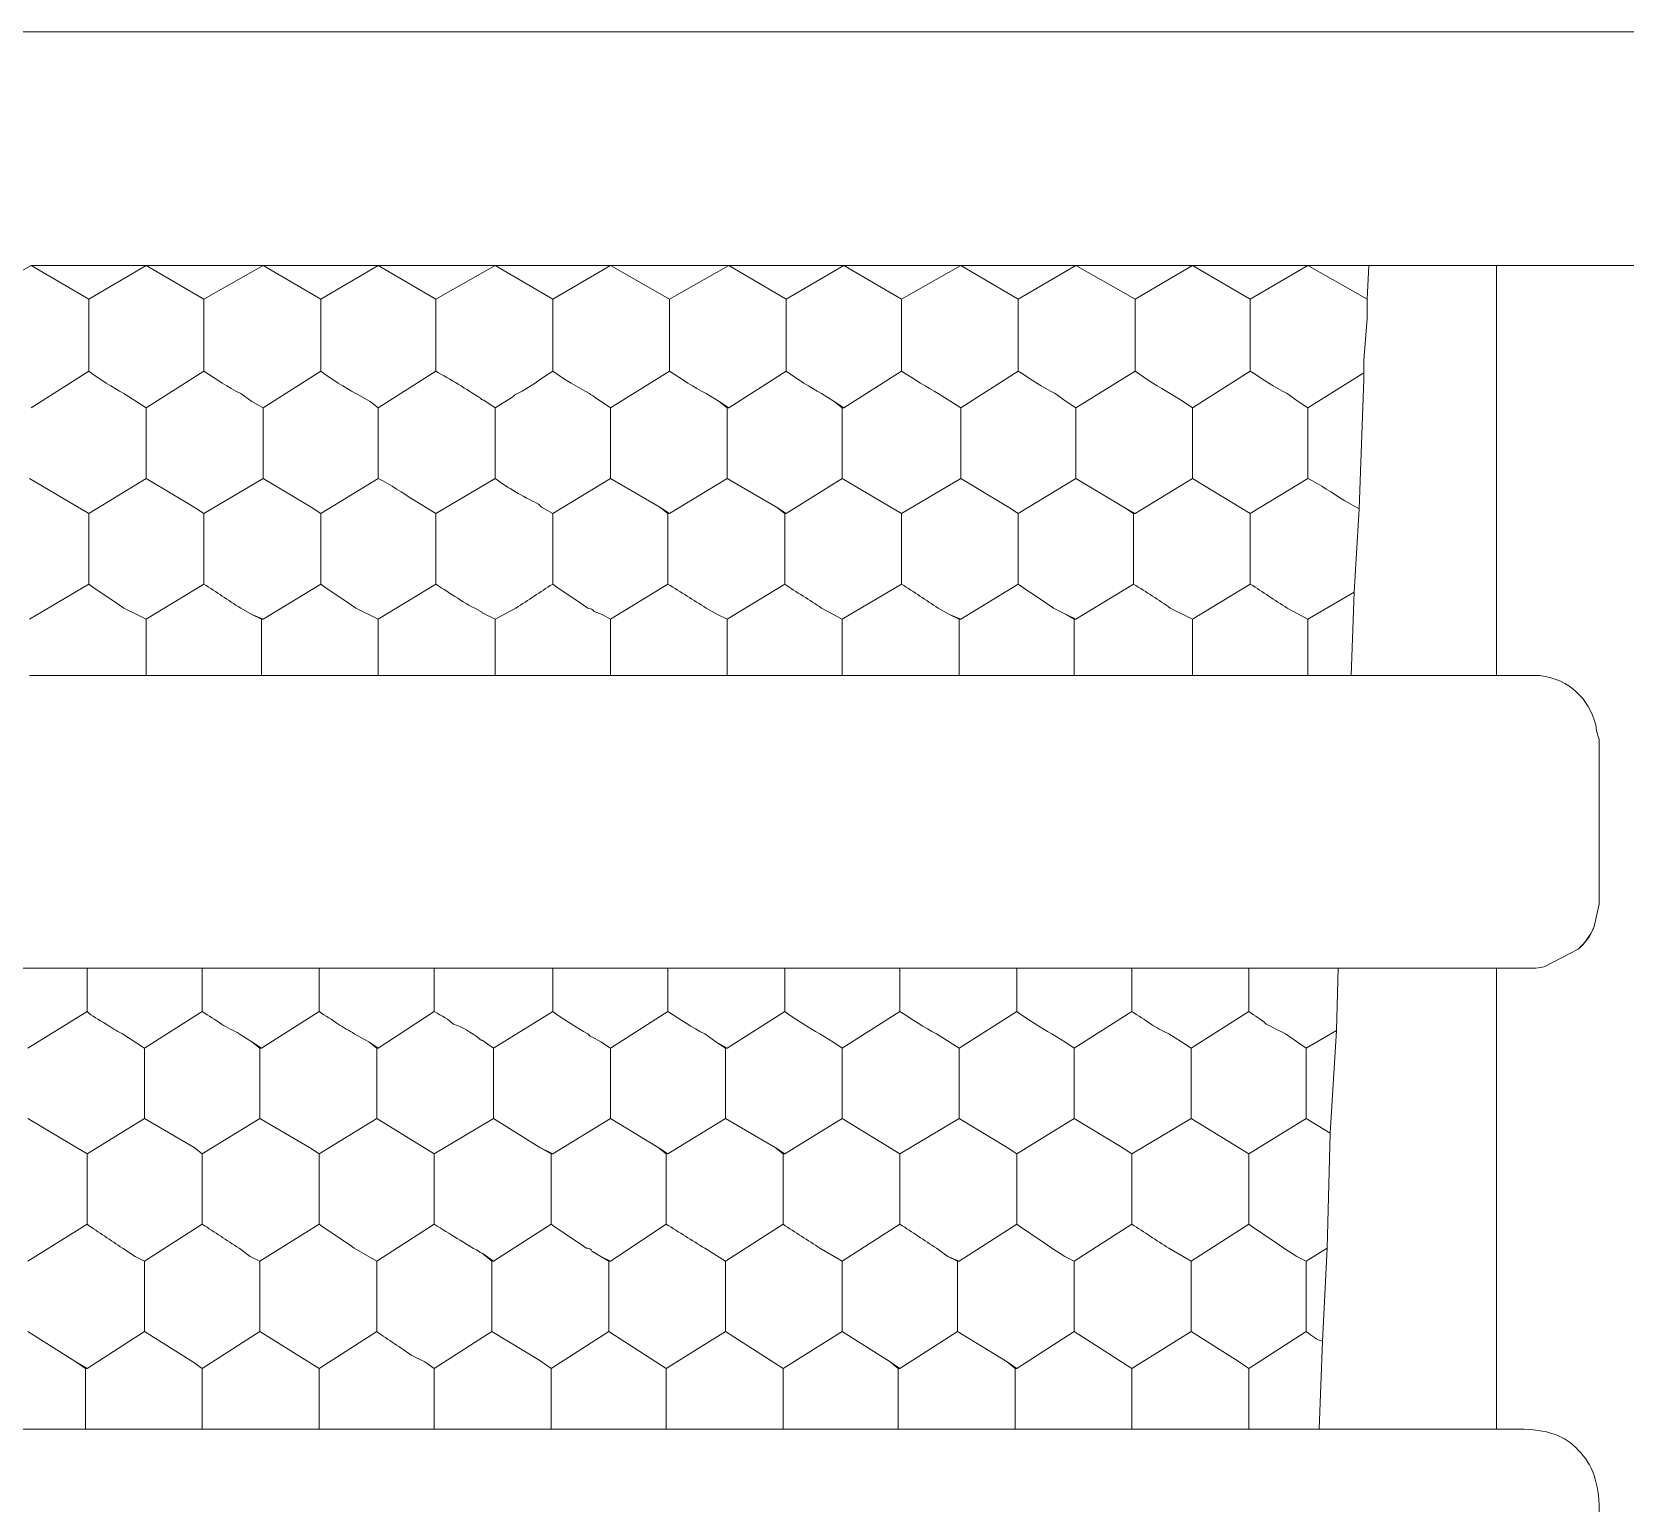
# Model space of a CAD drawing. Header units: metres. Extents: x -47.8 to 47.8, y 0 to 75.9.
# Drawn here: x 9.96 to 19.38, y 37.41 to 46.1 of the extents above; entities that cross this region are included whole.
import ezdxf

# ---------------------------------------------------------------- set-up
doc = ezdxf.new("R2010")
doc.units = ezdxf.units.M
doc.layers.add('ceco.net 240', color=7, linetype='Continuous')

msp = doc.modelspace()

# ---------------------------------------------------------------- linework, layer by layer
at = {"layer": 'ceco.net 240', "lineweight": 18}
for points in [[(26.491, 46.1035), (-26.4911, 46.1035)], [(10.2935, 44.523), (9.9531, 44.7218), (9.6028, 44.523)], [(17.8624, 44.7218), (17.5027, 44.7218), (16.8213, 44.7218), (16.1309, 44.7218), (15.4498, 44.7218), (14.7594, 44.7218), (14.078, 44.7218), (13.3783, 44.7218), (12.6968, 44.7218), (12.0057, 44.7218), (11.325, 44.7218), (10.6339, 44.7218), (9.9531, 44.7218)], [(10.975, 44.523), (10.6339, 44.7218), (10.2935, 44.523)], [(11.6654, 44.523), (11.325, 44.7218), (10.975, 44.523)], [(12.3468, 44.523), (12.0057, 44.7218), (11.6654, 44.523)], [(13.0372, 44.523), (12.6968, 44.7218), (12.3468, 44.523)], [(13.7279, 44.523), (13.3783, 44.7218), (13.0372, 44.523)], [(14.4187, 44.523), (14.078, 44.7218), (13.7279, 44.523)], [(15.0998, 44.523), (14.7594, 44.7218), (14.4187, 44.523)], [(15.7905, 44.523), (15.4498, 44.7218), (15.0998, 44.523)], [(16.4809, 44.523), (16.1309, 44.7218), (15.7905, 44.523)], [(17.1623, 44.523), (16.8213, 44.7218), (16.4809, 44.523)], [(17.8527, 44.523), (17.5027, 44.7218), (17.1623, 44.523)], [(17.8341, 44.1634), (17.8527, 44.4095), (17.8527, 44.523), (17.8624, 44.7218)], [(18.6189, 44.7218), (17.8624, 44.7218)], [(18.6189, 42.2996), (18.6189, 44.7218)], [(10.2935, 44.0972), (10.2935, 44.523)], [(10.975, 44.0972), (10.975, 44.523)], [(11.6654, 44.523), (11.6654, 44.0972)], [(12.3468, 44.0972), (12.3468, 44.523)], [(13.0372, 44.0972), (13.0372, 44.523)], [(13.7279, 44.523), (13.7279, 44.0972)], [(14.4187, 44.0972), (14.4187, 44.523)], [(15.0998, 44.0972), (15.0998, 44.523)], [(15.7905, 44.523), (15.7905, 44.0972)], [(16.4809, 44.0972), (16.4809, 44.523)], [(17.1623, 44.0972), (17.1623, 44.523)], [(17.8527, 44.523), (17.8527, 44.523)], [(17.8527, 44.523), (17.8527, 44.4095)], [(9.9531, 43.8802), (10.2935, 44.0972)], [(10.975, 44.0972), (10.6339, 43.8802)], [(11.325, 43.8802), (11.6654, 44.0972)], [(12.0057, 43.8802), (12.3468, 44.0972)], [(13.3783, 43.8802), (13.7279, 44.0972)], [(14.078, 43.8802), (14.4187, 44.0972)], [(14.7594, 43.8802), (15.0998, 44.0972)], [(15.4498, 43.8802), (15.7905, 44.0972)], [(16.4809, 44.0972), (16.1309, 43.8802)], [(17.1623, 44.0972), (16.8213, 43.8802)], [(17.8341, 44.05), (17.8341, 44.1634)], [(17.8341, 44.1634), (17.8341, 44.0881), (17.8341, 44.05)], [(17.5027, 43.8802), (17.8341, 44.0881)], [(17.7583, 42.2996), (17.777, 42.7917), (17.8055, 43.2837), (17.8341, 44.05)], [(11.2588, 43.9182), (11.325, 43.8802)], [(11.325, 43.8802), (11.2588, 43.9182)], [(12.0057, 43.8802), (11.9585, 43.9182)], [(11.9585, 43.9182), (12.0057, 43.8802)], [(14.0211, 43.9182), (14.078, 43.8802)], [(14.0211, 43.9182), (14.0687, 43.8802)], [(14.7594, 43.8802), (14.7025, 43.9182)], [(14.7025, 43.9182), (14.7497, 43.8802)], [(16.0744, 43.9182), (16.1309, 43.8802)], [(16.0744, 43.9182), (16.1309, 43.8802)], [(16.8213, 43.8802), (16.7648, 43.9182)], [(16.8213, 43.8802), (16.7648, 43.9182)], [(17.5027, 43.8802), (17.4462, 43.9182)], [(17.5027, 43.8802), (17.4462, 43.9182)], [(10.6339, 43.8802), (10.6339, 43.4635)], [(11.325, 43.8802), (11.325, 43.8802)], [(11.325, 43.4635), (11.325, 43.8802)], [(12.0057, 43.8802), (12.0057, 43.8802)], [(12.0057, 43.8802), (12.0057, 43.4635)], [(12.6968, 43.4635), (12.6968, 43.8802)], [(13.3783, 43.4635), (13.3783, 43.8802)], [(14.0687, 43.8802), (14.078, 43.8802)], [(14.0687, 43.8802), (14.0687, 43.4635)], [(14.7497, 43.4635), (14.7497, 43.8802)], [(14.7497, 43.8802), (14.7594, 43.8802)], [(15.4498, 43.8802), (15.4498, 43.4635)], [(16.1309, 43.8802), (16.1309, 43.8802)], [(16.1309, 43.8802), (16.1309, 43.4635)], [(16.8213, 43.4635), (16.8213, 43.8802)], [(16.8213, 43.8802), (16.8213, 43.8802)], [(17.5027, 43.4635), (17.5027, 43.8802)], [(17.5027, 43.8802), (17.5027, 43.8802)], [(10.2935, 43.2556), (9.9435, 43.4635)], [(10.6339, 43.4635), (10.2935, 43.2556)], [(10.6339, 43.4635), (10.9181, 43.2937)], [(11.325, 43.4635), (10.975, 43.2556)], [(11.6089, 43.2937), (11.325, 43.4635)], [(12.0057, 43.4635), (11.6654, 43.2556)], [(12.6968, 43.4635), (12.3468, 43.2556)], [(13.3783, 43.4635), (13.0372, 43.2556)], [(13.6711, 43.2937), (13.3783, 43.4635)], [(14.0687, 43.4635), (13.7279, 43.2556)], [(14.0687, 43.4635), (14.3615, 43.2937)], [(14.7497, 43.4635), (14.4187, 43.2556)], [(15.0998, 43.2556), (14.7497, 43.4635)], [(15.4498, 43.4635), (15.0998, 43.2556)], [(15.7333, 43.2937), (15.4498, 43.4635)], [(16.1309, 43.4635), (15.7905, 43.2556)], [(16.4148, 43.2937), (16.1309, 43.4635)], [(16.4809, 43.2556), (16.8213, 43.4635)], [(17.1623, 43.2556), (16.8213, 43.4635)], [(17.5027, 43.4635), (17.1623, 43.2556)], [(10.2935, 42.8389), (10.2935, 43.2556)], [(10.975, 43.2556), (10.9181, 43.2937)], [(10.9181, 43.2937), (10.975, 43.2556)], [(10.975, 43.2556), (10.975, 43.2556)], [(10.975, 43.2556), (10.975, 42.8389)], [(11.6654, 43.2556), (11.6089, 43.2937)], [(11.6654, 43.2556), (11.6089, 43.2937)], [(11.6654, 43.2556), (11.6654, 42.8389)], [(11.6654, 43.2556), (11.6654, 43.2556)], [(12.3468, 42.8389), (12.3468, 43.2556)], [(13.0372, 43.2556), (13.0372, 42.8389)], [(13.7279, 43.2556), (13.6711, 43.2937)], [(13.7186, 43.2556), (13.6711, 43.2937)], [(13.7186, 43.2556), (13.7279, 43.2556)], [(13.7186, 42.8389), (13.7186, 43.2556)], [(14.3615, 43.2937), (14.409, 43.2556)], [(14.3615, 43.2937), (14.4187, 43.2556)], [(14.409, 43.2556), (14.409, 42.8389)], [(14.4187, 43.2556), (14.409, 43.2556)], [(15.0998, 43.2556), (15.0998, 42.8389)], [(15.7905, 43.2556), (15.7333, 43.2937)], [(15.7905, 43.2556), (15.7333, 43.2937)], [(15.7905, 43.2556), (15.7905, 42.8389)], [(15.7905, 43.2556), (15.7905, 43.2556)], [(16.4148, 43.2937), (16.4809, 43.2556)], [(16.4716, 43.2556), (16.4148, 43.2937)], [(16.4809, 43.2556), (16.4716, 43.2556)], [(16.4716, 42.8389), (16.4716, 43.2556)], [(17.1623, 43.2556), (17.1623, 42.8389)], [(9.9435, 42.631), (10.2935, 42.8389)], [(10.975, 42.8389), (10.6339, 42.631)], [(11.6654, 42.8389), (11.325, 42.631)], [(12.3468, 42.8389), (12.0057, 42.631)], [(13.7186, 42.8389), (13.3783, 42.631)], [(14.409, 42.8389), (14.0687, 42.631)], [(15.0998, 42.8389), (14.7497, 42.631)], [(15.4498, 42.631), (15.7905, 42.8389)], [(16.4716, 42.8389), (16.1309, 42.631)], [(17.1623, 42.8389), (16.8213, 42.631)], [(17.777, 42.7917), (17.5027, 42.631)], [(10.5774, 42.6592), (10.6339, 42.631)], [(10.6339, 42.631), (10.5774, 42.6592)], [(10.6339, 42.631), (10.6339, 42.631)], [(10.6339, 42.2996), (10.6339, 42.631)], [(11.3153, 42.631), (11.2588, 42.6592)], [(11.325, 42.631), (11.2588, 42.6592)], [(11.3153, 42.2996), (11.3153, 42.631)], [(11.325, 42.631), (11.3153, 42.631)], [(12.0057, 42.631), (12.0057, 42.2996)], [(12.6968, 42.631), (12.621, 42.6691)], [(12.6968, 42.631), (12.621, 42.6691)], [(12.6968, 42.2996), (12.6968, 42.631)], [(12.6968, 42.631), (12.6968, 42.631)], [(13.3783, 42.631), (13.3304, 42.6592)], [(13.3783, 42.631), (13.3304, 42.6592)], [(13.3783, 42.2996), (13.3783, 42.631)], [(13.3783, 42.631), (13.3783, 42.631)], [(14.0687, 42.631), (14.0118, 42.6592)], [(14.0687, 42.631), (14.0118, 42.6592)], [(14.0687, 42.2996), (14.0687, 42.631)], [(14.0687, 42.631), (14.0687, 42.631)], [(14.7497, 42.2996), (14.7497, 42.631)], [(15.3833, 42.6592), (15.4498, 42.631)], [(15.4401, 42.631), (15.3833, 42.6592)], [(15.4401, 42.631), (15.4498, 42.631)], [(15.4401, 42.2996), (15.4401, 42.631)], [(16.0744, 42.6592), (16.1309, 42.631)], [(16.0744, 42.6592), (16.1216, 42.631)], [(16.1309, 42.631), (16.1216, 42.631)], [(16.1216, 42.631), (16.1216, 42.2996)], [(16.8213, 42.2996), (16.8213, 42.631)], [(17.5027, 42.2996), (17.5027, 42.631)], [(9.9435, 42.2996), (10.6339, 42.2996), (11.3153, 42.2996), (12.0057, 42.2996), (12.6968, 42.2996), (13.3783, 42.2996), (14.0687, 42.2996), (14.7497, 42.2996), (15.4401, 42.2996), (16.1216, 42.2996), (16.8213, 42.2996), (17.5027, 42.2996), (17.7583, 42.2996)], [(17.7583, 42.2996), (18.6189, 42.2996)], [(17.6826, 40.5684), (17.1527, 40.5684), (16.462, 40.5684), (15.7809, 40.5684), (15.0905, 40.5684), (14.409, 40.5684), (13.7186, 40.5684), (13.0372, 40.5684), (12.3371, 40.5684), (11.6557, 40.5684), (10.9653, 40.5684), (10.2839, 40.5684), (9.5935, 40.5684)], [(10.2839, 40.5684), (10.2839, 40.3131)], [(10.9653, 40.3131), (10.9653, 40.5684)], [(11.6557, 40.5684), (11.6557, 40.3131)], [(12.3371, 40.5684), (12.3371, 40.3131)], [(13.0372, 40.5684), (13.0372, 40.3131)], [(13.7186, 40.5684), (13.7186, 40.3131)], [(14.409, 40.5684), (14.409, 40.3131)], [(15.0905, 40.5684), (15.0905, 40.3131)], [(15.7809, 40.3131), (15.7809, 40.5684)], [(16.462, 40.5684), (16.462, 40.3131)], [(17.1527, 40.3131), (17.1527, 40.5684)], [(17.6826, 40.5684), (17.6729, 40.1998), (17.6354, 39.5941), (17.6164, 38.9132), (17.5882, 38.3641), (17.5692, 37.8439)], [(18.6189, 40.5684), (17.6826, 40.5684)], [(18.6189, 40.5684), (18.6189, 37.8439)], [(10.2839, 40.3131), (9.9338, 40.0954)], [(10.9653, 40.3131), (10.6246, 40.0954)], [(11.6557, 40.3131), (11.3153, 40.0954)], [(12.3371, 40.3131), (12.0057, 40.0954)], [(13.0372, 40.3131), (12.6872, 40.0954)], [(13.7186, 40.3131), (13.3783, 40.0954)], [(14.409, 40.3131), (14.0687, 40.0954)], [(15.0905, 40.3131), (14.7497, 40.0954)], [(15.7809, 40.3131), (15.4401, 40.0954)], [(16.462, 40.3131), (16.1216, 40.0954)], [(17.1527, 40.3131), (16.812, 40.0954)], [(17.6729, 40.1998), (17.4934, 40.0954)], [(10.6246, 40.0954), (10.6246, 39.6796)], [(11.3153, 40.0954), (11.2588, 40.1335)], [(11.3057, 40.0954), (11.2588, 40.1335)], [(11.3057, 40.0954), (11.3057, 39.6796)], [(11.3153, 40.0954), (11.3057, 40.0954)], [(11.9968, 40.0954), (11.9492, 40.1335)], [(12.0057, 40.0954), (11.9492, 40.1335)], [(11.9968, 40.0954), (11.9968, 39.6796)], [(12.0057, 40.0954), (11.9968, 40.0954)], [(12.6872, 39.6796), (12.6872, 40.0954)], [(13.3783, 40.0954), (13.3211, 40.1335)], [(13.3783, 40.0954), (13.3211, 40.1335)], [(13.3783, 39.6796), (13.3783, 40.0954)], [(13.3783, 40.0954), (13.3783, 40.0954)], [(14.0687, 40.0954), (14.0022, 40.1335)], [(14.059, 40.0954), (14.0022, 40.1335)], [(14.059, 40.0954), (14.059, 39.6796)], [(14.0687, 40.0954), (14.059, 40.0954)], [(14.7497, 40.0954), (14.6929, 40.1335)], [(14.7497, 40.0954), (14.6929, 40.1335)], [(14.7497, 39.6796), (14.7497, 40.0954)], [(14.7497, 40.0954), (14.7497, 40.0954)], [(15.4401, 40.0954), (15.4401, 39.6796)], [(16.0647, 40.1335), (16.1216, 40.0954)], [(16.1216, 40.0954), (16.0647, 40.1335)], [(16.1216, 39.6796), (16.1216, 40.0954)], [(16.1216, 40.0954), (16.1216, 40.0954)], [(16.7558, 40.1335), (16.812, 40.0954)], [(16.7558, 40.1335), (16.812, 40.0954)], [(16.812, 40.0954), (16.812, 39.6796)], [(16.812, 40.0954), (16.812, 40.0954)], [(17.4934, 39.6796), (17.4934, 40.0954)], [(10.2839, 39.4708), (9.9338, 39.6796)], [(10.6246, 39.6796), (10.2839, 39.4708)], [(10.9181, 39.5089), (10.6246, 39.6796)], [(11.3057, 39.6796), (10.9653, 39.4708)], [(11.5992, 39.5089), (11.3057, 39.6796)], [(11.6557, 39.4708), (11.9968, 39.6796)], [(11.9968, 39.6796), (12.3371, 39.4708)], [(12.3371, 39.4708), (12.6872, 39.6796)], [(12.6872, 39.6796), (12.9617, 39.5089)], [(13.3783, 39.6796), (13.0372, 39.4708)], [(13.6618, 39.5089), (13.3783, 39.6796)], [(13.7186, 39.4708), (14.059, 39.6796)], [(14.059, 39.6796), (14.3522, 39.5089)], [(14.409, 39.4708), (14.7497, 39.6796)], [(15.0905, 39.4708), (14.7497, 39.6796)], [(15.4401, 39.6796), (15.0905, 39.4708)], [(15.7244, 39.5089), (15.4401, 39.6796)], [(16.1216, 39.6796), (15.7809, 39.4708)], [(16.4051, 39.5089), (16.1216, 39.6796)], [(16.812, 39.6796), (16.462, 39.4708)], [(16.812, 39.6796), (17.1527, 39.4708)], [(17.1527, 39.4708), (17.4934, 39.6796)], [(17.4934, 39.6796), (17.6354, 39.5941)], [(10.9653, 39.4708), (10.9181, 39.5089)], [(10.9653, 39.4708), (10.9181, 39.5089)], [(11.6557, 39.4708), (11.5992, 39.5089)], [(11.5992, 39.5089), (11.6557, 39.4708)], [(13.0275, 39.4708), (12.9617, 39.5089)], [(12.9617, 39.5089), (13.0372, 39.4708)], [(13.6618, 39.5089), (13.709, 39.4708)], [(13.7186, 39.4708), (13.6618, 39.5089)], [(14.3997, 39.4708), (14.3522, 39.5089)], [(14.3522, 39.5089), (14.409, 39.4708)], [(15.7809, 39.4708), (15.7244, 39.5089)], [(15.7244, 39.5089), (15.7809, 39.4708)], [(16.462, 39.4708), (16.4051, 39.5089)], [(16.4051, 39.5089), (16.462, 39.4708)], [(10.2839, 39.4708), (10.2839, 39.055)], [(10.9653, 39.4708), (10.9653, 39.4708)], [(10.9653, 39.4708), (10.9653, 39.055)], [(11.6557, 39.4708), (11.6557, 39.4708)], [(11.6557, 39.055), (11.6557, 39.4708)], [(12.3371, 39.055), (12.3371, 39.4708)], [(13.0372, 39.4708), (13.0275, 39.4708)], [(13.0275, 39.055), (13.0275, 39.4708)], [(13.709, 39.4708), (13.7186, 39.4708)], [(13.709, 39.055), (13.709, 39.4708)], [(14.3997, 39.4708), (14.3997, 39.055)], [(14.409, 39.4708), (14.3997, 39.4708)], [(15.0905, 39.055), (15.0905, 39.4708)], [(15.7809, 39.4708), (15.7809, 39.4708)], [(15.7809, 39.4708), (15.7809, 39.055)], [(16.462, 39.4708), (16.462, 39.4708)], [(16.462, 39.055), (16.462, 39.4708)], [(17.1527, 39.055), (17.1527, 39.4708)], [(10.2839, 39.055), (9.9338, 38.8371)], [(10.6246, 38.8371), (10.9653, 39.055)], [(11.6557, 39.055), (11.3057, 38.8371)], [(12.3371, 39.055), (11.9968, 38.8371)], [(13.0275, 39.055), (12.6872, 38.8371)], [(13.709, 39.055), (13.3783, 38.8371)], [(14.3997, 39.055), (14.059, 38.8371)], [(14.7497, 38.8371), (15.0905, 39.055)], [(15.7809, 39.055), (15.4401, 38.8371)], [(16.1216, 38.8371), (16.462, 39.055)], [(17.1527, 39.055), (16.812, 38.8371)], [(17.6164, 38.9132), (17.4934, 38.8371)], [(10.5677, 38.8652), (10.6246, 38.8371)], [(10.6246, 38.8371), (10.5677, 38.8652)], [(10.6246, 38.8371), (10.6246, 38.8371)], [(10.6246, 38.4213), (10.6246, 38.8371)], [(11.2492, 38.8652), (11.3057, 38.8371)], [(11.3057, 38.8371), (11.2492, 38.8652)], [(11.3057, 38.8371), (11.3057, 38.8371)], [(11.3057, 38.8371), (11.3057, 38.4213)], [(11.9968, 38.4213), (11.9968, 38.8371)], [(12.6872, 38.8371), (12.621, 38.8843)], [(12.6775, 38.8371), (12.621, 38.8843)], [(12.6872, 38.8371), (12.6775, 38.8371)], [(12.6775, 38.8371), (12.6775, 38.4213)], [(13.3686, 38.8371), (13.3211, 38.8652)], [(13.3783, 38.8371), (13.3211, 38.8652)], [(13.3783, 38.8371), (13.3686, 38.8371)], [(13.3686, 38.8371), (13.3686, 38.4213)], [(14.059, 38.4213), (14.059, 38.8371)], [(14.7497, 38.4213), (14.7497, 38.8371)], [(15.4401, 38.8371), (15.374, 38.8652)], [(15.4312, 38.8371), (15.374, 38.8652)], [(15.4312, 38.8371), (15.4401, 38.8371)], [(15.4312, 38.4213), (15.4312, 38.8371)], [(16.1216, 38.8371), (16.0647, 38.8652)], [(16.0647, 38.8652), (16.1216, 38.8371)], [(16.1216, 38.8371), (16.1216, 38.8371)], [(16.1216, 38.8371), (16.1216, 38.4213)], [(16.812, 38.8371), (16.812, 38.4213)], [(17.4934, 38.8371), (17.4366, 38.8652)], [(17.4934, 38.8371), (17.4366, 38.8652)], [(17.4934, 38.8371), (17.4934, 38.8371)], [(17.4934, 38.8371), (17.4934, 38.4213)], [(10.2177, 38.2414), (9.9338, 38.4213)], [(10.2839, 38.2034), (10.6246, 38.4213)], [(10.9088, 38.2414), (10.6246, 38.4213)], [(11.3057, 38.4213), (10.9653, 38.2034)], [(11.3057, 38.4213), (11.6557, 38.2034)], [(11.6557, 38.2034), (11.9968, 38.4213)], [(12.6775, 38.4213), (12.3371, 38.2034)], [(12.6775, 38.4213), (12.9617, 38.2506)], [(13.0275, 38.2034), (13.3686, 38.4213)], [(13.3686, 38.4213), (13.709, 38.2034)], [(13.709, 38.2034), (14.059, 38.4213)], [(14.3997, 38.2034), (14.059, 38.4213)], [(14.7497, 38.4213), (14.3997, 38.2034)], [(15.0333, 38.2414), (14.7497, 38.4213)], [(15.4312, 38.4213), (15.0905, 38.2034)], [(15.7244, 38.2414), (15.4312, 38.4213)], [(16.1216, 38.4213), (15.7809, 38.2034)], [(16.462, 38.2034), (16.1216, 38.4213)], [(16.812, 38.4213), (16.462, 38.2034)], [(16.812, 38.4213), (17.0962, 38.2414)], [(17.1527, 38.2034), (17.4934, 38.4213)], [(13.0275, 38.2034), (12.9617, 38.2506)], [(12.9617, 38.2506), (13.0275, 38.2034)], [(10.2746, 38.2034), (10.2177, 38.2414)], [(10.2839, 38.2034), (10.2177, 38.2414)], [(10.2746, 37.8439), (10.2746, 38.2034)], [(10.2746, 38.2034), (10.2839, 38.2034)], [(10.9088, 38.2414), (10.9653, 38.2034)], [(10.9653, 38.2034), (10.9088, 38.2414)], [(10.9653, 37.8439), (10.9653, 38.2034)], [(10.9653, 38.2034), (10.9653, 38.2034)], [(11.6557, 38.2034), (11.6557, 37.8439)], [(12.2806, 38.2414), (12.3371, 38.2034)], [(12.3371, 38.2034), (12.2806, 38.2414)], [(12.3371, 38.2034), (12.3371, 38.2034)], [(12.3371, 38.2034), (12.3371, 37.8439)], [(13.0275, 37.8439), (13.0275, 38.2034)], [(13.0275, 38.2034), (13.0275, 38.2034)], [(13.709, 38.2034), (13.709, 37.8439)], [(14.3997, 38.2034), (14.3997, 37.8439)], [(15.0333, 38.2414), (15.0808, 38.2034)], [(15.0905, 38.2034), (15.0333, 38.2414)], [(15.0905, 38.2034), (15.0808, 38.2034)], [(15.0808, 38.2034), (15.0808, 37.8439)], [(15.7716, 38.2034), (15.7244, 38.2414)], [(15.7809, 38.2034), (15.7244, 38.2414)], [(15.7716, 37.8439), (15.7716, 38.2034)], [(15.7716, 38.2034), (15.7809, 38.2034)], [(16.462, 37.8439), (16.462, 38.2034)], [(17.0962, 38.2414), (17.1527, 38.2034)], [(17.1527, 38.2034), (17.0962, 38.2414)], [(17.1527, 38.2034), (17.1527, 38.2034)], [(17.1527, 37.8439), (17.1527, 38.2034)], [(17.5692, 37.8439), (17.1527, 37.8439), (16.462, 37.8439), (15.7716, 37.8439), (15.0808, 37.8439), (14.3997, 37.8439), (13.709, 37.8439), (13.0275, 37.8439), (12.3371, 37.8439), (11.6557, 37.8439), (10.9653, 37.8439), (10.2746, 37.8439), (9.5935, 37.8439)], [(17.5692, 37.8439), (18.6189, 37.8439)]]:
    msp.add_lwpolyline(points, dxfattribs=at)
for points, knots in [([(18.6189, 29.7358), (18.6189, 29.7358), (22.8009, 29.7358), (22.8009, 29.7358), (22.8674, 29.7358), (22.9243, 29.7358), (22.9715, 29.745), (23.246, 29.7639), (23.4727, 29.8302), (23.6526, 29.9346), (23.7191, 29.972), (23.7756, 30.0101), (23.8227, 30.0481), (23.8699, 30.0953), (23.9078, 30.1334), (23.9364, 30.1806), (23.965, 30.2088), (23.974, 30.2369), (24.0026, 30.2652), (24.0122, 30.2752), (24.0215, 30.2841), (24.0215, 30.2941), (24.0215, 30.2941), (24.1921, 30.7482), (24.1921, 30.7482), (24.211, 30.8706), (24.22, 31.0131), (24.22, 31.1549), (24.22, 31.1549), (24.22, 43.3119), (24.22, 43.3119), (24.22, 43.331), (24.22, 43.3409), (24.22, 43.36), (24.22, 43.36), (24.1921, 43.6814), (24.1921, 43.6814), (24.1921, 43.6905), (24.1921, 43.6905), (24.1921, 43.6905), (24.1921, 43.7003), (24.1921, 43.7095), (24.1921, 43.7095), (24.1921, 43.7195), (24.1921, 43.7195), (24.1921, 43.7195), (24.1824, 43.7286), (24.1824, 43.7377), (24.1824, 43.7377), (24.1728, 43.7758), (24.1635, 43.8139), (24.1635, 43.8519), (24.1538, 43.8519), (24.1538, 43.8611), (24.1538, 43.8611), (24.1538, 43.8702), (24.1538, 43.8802), (24.1538, 43.8802), (24.1445, 43.8893), (24.1445, 43.8991), (24.1445, 43.8991), (24.1445, 43.9083), (24.1445, 43.9083), (24.1445, 43.9083), (24.1352, 43.9274), (24.1256, 43.9274), (24.1256, 43.9463), (24.1163, 43.9937), (24.097, 44.0318), (24.0687, 44.069), (24.0594, 44.0972), (24.0498, 44.1162), (24.0312, 44.1453), (23.9171, 44.3532), (23.7377, 44.5139), (23.501, 44.6083), (23.3594, 44.6655), (23.2078, 44.7027), (23.028, 44.7218), (23.0187, 44.7218), (23.009, 44.7218), (22.9904, 44.7218), (22.9336, 44.7218), (22.8674, 44.7218), (22.8009, 44.7218), (22.8009, 44.7218), (18.6189, 44.7218), (18.6189, 44.7218)], [0, 0, 0, 0, 1, 1, 1, 2, 2, 2, 3, 3, 3, 4, 4, 4, 5, 5, 5, 6, 6, 6, 7, 7, 7, 8, 8, 8, 9, 9, 9, 10, 10, 10, 11, 11, 11, 12, 12, 12, 13, 13, 13, 14, 14, 14, 15, 15, 15, 16, 16, 16, 17, 17, 17, 18, 18, 18, 19, 19, 19, 20, 20, 20, 21, 21, 21, 22, 22, 22, 23, 23, 23, 24, 24, 24, 25, 25, 25, 26, 26, 26, 27, 27, 27, 28, 28, 28, 29, 29, 29, 29]), ([(10.6339, 43.8802), (10.6339, 43.8802), (10.5016, 43.9654), (10.5016, 43.9654), (10.4355, 44.0028), (10.3597, 44.05), (10.2935, 44.0972)], [0, 0, 0, 0, 1, 1, 1, 2, 2, 2, 2]), ([(11.2588, 43.9182), (11.2588, 43.9182), (11.1923, 43.9654), (11.1923, 43.9654), (11.1165, 44.0028), (11.0504, 44.05), (10.975, 44.0972)], [0, 0, 0, 0, 1, 1, 1, 2, 2, 2, 2]), ([(11.6654, 44.0972), (11.7315, 44.05), (11.8073, 44.0028), (11.8738, 43.9654), (11.8738, 43.9654), (11.9585, 43.9182), (11.9585, 43.9182)], [0, 0, 0, 0, 1, 1, 1, 2, 2, 2, 2]), ([(12.6968, 43.8802), (12.6968, 43.8802), (12.6303, 43.9274), (12.6303, 43.9274), (12.621, 43.9274), (12.621, 43.9274), (12.6114, 43.9365), (12.5266, 43.9937), (12.4315, 44.05), (12.3468, 44.0972)], [0, 0, 0, 0, 1, 1, 1, 2, 2, 2, 3, 3, 3, 3]), ([(12.6968, 43.8802), (12.6968, 43.8802), (12.8009, 43.9463), (12.8009, 43.9463), (12.8102, 43.9556), (12.8102, 43.9556), (12.8291, 43.9654), (12.9046, 44.0028), (12.9617, 44.05), (13.0372, 44.0972)], [0, 0, 0, 0, 1, 1, 1, 2, 2, 2, 3, 3, 3, 3]), ([(13.0372, 44.0972), (13.1033, 44.05), (13.1888, 44.0028), (13.2549, 43.9654), (13.2639, 43.9556), (13.2735, 43.9556), (13.2832, 43.9463), (13.2832, 43.9463), (13.3783, 43.8802), (13.3783, 43.8802)], [0, 0, 0, 0, 1, 1, 1, 2, 2, 2, 3, 3, 3, 3]), ([(13.7279, 44.0972), (13.8034, 44.05), (13.8695, 44.0028), (13.9453, 43.9654), (13.9453, 43.9654), (14.0211, 43.9182), (14.0211, 43.9182)], [0, 0, 0, 0, 1, 1, 1, 2, 2, 2, 2]), ([(14.4187, 44.0972), (14.4848, 44.05), (14.5606, 44.0028), (14.6268, 43.9654), (14.6268, 43.9654), (14.7025, 43.9182), (14.7025, 43.9182)], [0, 0, 0, 0, 1, 1, 1, 2, 2, 2, 2]), ([(15.0998, 44.0972), (15.1756, 44.05), (15.251, 44.0028), (15.3172, 43.9654), (15.3172, 43.9654), (15.4498, 43.8802), (15.4498, 43.8802)], [0, 0, 0, 0, 1, 1, 1, 2, 2, 2, 2]), ([(15.7905, 44.0972), (15.866, 44.05), (15.9324, 44.0028), (16.0082, 43.9654), (16.0082, 43.9654), (16.0744, 43.9182), (16.0744, 43.9182)], [0, 0, 0, 0, 1, 1, 1, 2, 2, 2, 2]), ([(16.7648, 43.9182), (16.7648, 43.9182), (16.6893, 43.9654), (16.6893, 43.9654), (16.6232, 44.0028), (16.5474, 44.05), (16.4809, 44.0972)], [0, 0, 0, 0, 1, 1, 1, 2, 2, 2, 2]), ([(17.4462, 43.9182), (17.4462, 43.9182), (17.3801, 43.9654), (17.3801, 43.9654), (17.3043, 44.0028), (17.2378, 44.05), (17.1623, 44.0972)], [0, 0, 0, 0, 1, 1, 1, 2, 2, 2, 2]), ([(12.3468, 43.2556), (12.3468, 43.2556), (12.2235, 43.331), (12.2235, 43.331), (12.1477, 43.3782), (12.0815, 43.4261), (12.0057, 43.4635)], [0, 0, 0, 0, 1, 1, 1, 2, 2, 2, 2]), ([(13.0372, 43.2556), (13.0372, 43.2556), (12.971, 43.2937), (12.971, 43.2937), (12.971, 43.2937), (12.9524, 43.3119), (12.9524, 43.3119), (12.8574, 43.36), (12.7726, 43.4072), (12.6968, 43.4635)], [0, 0, 0, 0, 1, 1, 1, 2, 2, 2, 3, 3, 3, 3]), ([(17.8055, 43.2837), (17.8055, 43.2837), (17.7205, 43.331), (17.7205, 43.331), (17.645, 43.3782), (17.5785, 43.4261), (17.5027, 43.4635)], [0, 0, 0, 0, 1, 1, 1, 2, 2, 2, 2]), ([(10.5774, 42.6592), (10.5774, 42.6592), (10.5016, 42.6973), (10.5016, 42.6973), (10.4355, 42.7445), (10.3597, 42.7917), (10.2935, 42.8389)], [0, 0, 0, 0, 1, 1, 1, 2, 2, 2, 2]), ([(11.2588, 42.6592), (11.2588, 42.6592), (11.1923, 42.6973), (11.1923, 42.6973), (11.1165, 42.7445), (11.0504, 42.7917), (10.975, 42.8389)], [0, 0, 0, 0, 1, 1, 1, 2, 2, 2, 2]), ([(11.6654, 42.8389), (11.7315, 42.7917), (11.8073, 42.7445), (11.8738, 42.6973), (11.8738, 42.6973), (12.0057, 42.631), (12.0057, 42.631)], [0, 0, 0, 0, 1, 1, 1, 2, 2, 2, 2]), ([(12.621, 42.6691), (12.621, 42.6691), (12.621, 42.6782), (12.6114, 42.6782), (12.517, 42.7254), (12.4315, 42.7826), (12.3468, 42.8389)], [0, 0, 0, 0, 1, 1, 1, 2, 2, 2, 2]), ([(13.0372, 42.8389), (12.9617, 42.7917), (12.8953, 42.7445), (12.8195, 42.6973), (12.8195, 42.6973), (12.6968, 42.631), (12.6968, 42.631)], [0, 0, 0, 0, 1, 1, 1, 2, 2, 2, 2]), ([(13.3304, 42.6592), (13.3304, 42.6592), (13.2832, 42.6782), (13.2832, 42.6782), (13.2735, 42.6882), (13.2639, 42.6973), (13.2453, 42.6973), (13.1791, 42.7445), (13.1033, 42.7917), (13.0372, 42.8389)], [0, 0, 0, 0, 1, 1, 1, 2, 2, 2, 3, 3, 3, 3]), ([(14.0118, 42.6592), (14.0118, 42.6592), (13.9453, 42.6973), (13.9453, 42.6973), (13.8695, 42.7445), (13.7944, 42.7917), (13.7186, 42.8389)], [0, 0, 0, 0, 1, 1, 1, 2, 2, 2, 2]), ([(14.7497, 42.631), (14.7497, 42.631), (14.6268, 42.6973), (14.6268, 42.6973), (14.5606, 42.7445), (14.4752, 42.7917), (14.409, 42.8389)], [0, 0, 0, 0, 1, 1, 1, 2, 2, 2, 2]), ([(15.3833, 42.6592), (15.3833, 42.6592), (15.3172, 42.6973), (15.3172, 42.6973), (15.242, 42.7445), (15.1756, 42.7917), (15.0998, 42.8389)], [0, 0, 0, 0, 1, 1, 1, 2, 2, 2, 2]), ([(15.7905, 42.8389), (15.8567, 42.7917), (15.9324, 42.7445), (15.9986, 42.6973), (15.9986, 42.6973), (16.0744, 42.6592), (16.0744, 42.6592)], [0, 0, 0, 0, 1, 1, 1, 2, 2, 2, 2]), ([(16.8213, 42.631), (16.8213, 42.631), (16.6893, 42.6973), (16.6893, 42.6973), (16.6232, 42.7445), (16.5474, 42.7917), (16.4716, 42.8389)], [0, 0, 0, 0, 1, 1, 1, 2, 2, 2, 2]), ([(17.5027, 42.631), (17.5027, 42.631), (17.3801, 42.6973), (17.3801, 42.6973), (17.3043, 42.7445), (17.2378, 42.7917), (17.1623, 42.8389)], [0, 0, 0, 0, 1, 1, 1, 2, 2, 2, 2]), ([(18.6189, 42.2996), (18.6189, 42.2996), (18.7516, 42.2996), (18.7516, 42.2996), (18.7988, 42.2996), (18.837, 42.2996), (18.8746, 42.2996), (19.0544, 42.2715), (19.1588, 42.168), (19.206, 42.0064), (19.206, 41.9781), (19.2156, 41.9501), (19.2246, 41.922), (19.2246, 41.8929), (19.2246, 41.8648), (19.2246, 41.8266), (19.2246, 41.8266), (19.2246, 41.0414), (19.2246, 41.0414), (19.2246, 41.0132), (19.2246, 40.9751), (19.2246, 40.9469), (19.2246, 40.9469), (19.1963, 40.8144), (19.1963, 40.8144)], [0, 0, 0, 0, 1, 1, 1, 2, 2, 2, 3, 3, 3, 4, 4, 4, 5, 5, 5, 6, 6, 6, 7, 7, 7, 8, 8, 8, 8]), ([(19.1963, 40.8144), (19.1867, 40.7953), (19.1774, 40.7772), (19.1681, 40.7581), (19.1495, 40.7291), (19.1302, 40.7109), (19.1016, 40.6818)], [0, 0, 0, 0, 1, 1, 1, 2, 2, 2, 2]), ([(19.1016, 40.6818), (19.1016, 40.6818), (18.9032, 40.5782), (18.9032, 40.5782), (18.8649, 40.5684), (18.837, 40.5684), (18.7988, 40.5684), (18.7988, 40.5684), (18.7802, 40.5684), (18.7802, 40.5684), (18.7705, 40.5684), (18.7705, 40.5684), (18.7705, 40.5684), (18.7612, 40.5684), (18.7612, 40.5684), (18.7516, 40.5684), (18.7516, 40.5684), (18.6189, 40.5684), (18.6189, 40.5684)], [0, 0, 0, 0, 1, 1, 1, 2, 2, 2, 3, 3, 3, 4, 4, 4, 5, 5, 5, 6, 6, 6, 6]), ([(10.2839, 40.3131), (10.3128, 40.2851), (10.3504, 40.2659), (10.3976, 40.2379), (10.4262, 40.2187), (10.4541, 40.1998), (10.4926, 40.1807), (10.4926, 40.1807), (10.6246, 40.0954), (10.6246, 40.0954)], [0, 0, 0, 0, 1, 1, 1, 2, 2, 2, 3, 3, 3, 3]), ([(11.2588, 40.1335), (11.2588, 40.1335), (11.183, 40.1807), (11.183, 40.1807), (11.1548, 40.1998), (11.1072, 40.2187), (11.079, 40.2379), (11.0408, 40.2659), (11.0032, 40.2851), (10.9653, 40.3131)], [0, 0, 0, 0, 1, 1, 1, 2, 2, 2, 3, 3, 3, 3]), ([(11.9492, 40.1335), (11.9492, 40.1335), (11.8641, 40.1807), (11.8641, 40.1807), (11.8355, 40.1998), (11.798, 40.2187), (11.7694, 40.2379), (11.7315, 40.2659), (11.6939, 40.2851), (11.6557, 40.3131)], [0, 0, 0, 0, 1, 1, 1, 2, 2, 2, 3, 3, 3, 3]), ([(12.6872, 40.0954), (12.6872, 40.0954), (12.621, 40.1426), (12.621, 40.1426), (12.621, 40.1426), (12.6114, 40.1426), (12.6017, 40.1526), (12.5545, 40.1898), (12.5073, 40.2187), (12.4508, 40.2379), (12.4219, 40.2659), (12.3843, 40.2851), (12.3371, 40.3131)], [0, 0, 0, 0, 1, 1, 1, 2, 2, 2, 3, 3, 3, 4, 4, 4, 4]), ([(13.3211, 40.1335), (13.3211, 40.1335), (13.2735, 40.1615), (13.2735, 40.1615), (13.2639, 40.1615), (13.2549, 40.1715), (13.2453, 40.1807), (13.1791, 40.2187), (13.1033, 40.2659), (13.0372, 40.3131)], [0, 0, 0, 0, 1, 1, 1, 2, 2, 2, 3, 3, 3, 3]), ([(14.0022, 40.1335), (14.0022, 40.1335), (13.936, 40.1807), (13.936, 40.1807), (13.8606, 40.2187), (13.7944, 40.2659), (13.7186, 40.3131)], [0, 0, 0, 0, 1, 1, 1, 2, 2, 2, 2]), ([(14.6929, 40.1335), (14.6929, 40.1335), (14.6171, 40.1807), (14.6171, 40.1807), (14.551, 40.2187), (14.4752, 40.2659), (14.409, 40.3131)], [0, 0, 0, 0, 1, 1, 1, 2, 2, 2, 2]), ([(15.0905, 40.3131), (15.1663, 40.2659), (15.2324, 40.2187), (15.3075, 40.1807), (15.3075, 40.1807), (15.4401, 40.0954), (15.4401, 40.0954)], [0, 0, 0, 0, 1, 1, 1, 2, 2, 2, 2]), ([(16.0647, 40.1335), (16.0647, 40.1335), (15.9889, 40.1807), (15.9889, 40.1807), (15.9228, 40.2187), (15.8474, 40.2659), (15.7809, 40.3131)], [0, 0, 0, 0, 1, 1, 1, 2, 2, 2, 2]), ([(16.462, 40.3131), (16.5002, 40.2851), (16.5378, 40.2659), (16.5753, 40.2379), (16.6042, 40.2187), (16.6418, 40.1998), (16.68, 40.1807), (16.68, 40.1807), (16.7558, 40.1335), (16.7558, 40.1335)], [0, 0, 0, 0, 1, 1, 1, 2, 2, 2, 3, 3, 3, 3]), ([(17.4934, 40.0954), (17.4934, 40.0954), (17.3704, 40.1807), (17.3704, 40.1807), (17.3325, 40.1998), (17.295, 40.2187), (17.2567, 40.2379), (17.2285, 40.2659), (17.1906, 40.2851), (17.1527, 40.3131)], [0, 0, 0, 0, 1, 1, 1, 2, 2, 2, 3, 3, 3, 3]), ([(10.5677, 38.8652), (10.5677, 38.8652), (10.4926, 38.9132), (10.4926, 38.9132), (10.4262, 38.9606), (10.3504, 39.0078), (10.2839, 39.055)], [0, 0, 0, 0, 1, 1, 1, 2, 2, 2, 2]), ([(10.9653, 39.055), (11.0408, 39.0078), (11.1072, 38.9606), (11.183, 38.9132), (11.183, 38.9132), (11.2492, 38.8652), (11.2492, 38.8652)], [0, 0, 0, 0, 1, 1, 1, 2, 2, 2, 2]), ([(11.9968, 38.8371), (11.9968, 38.8371), (11.8641, 38.9132), (11.8641, 38.9132), (11.798, 38.9606), (11.7222, 39.0078), (11.6557, 39.055)], [0, 0, 0, 0, 1, 1, 1, 2, 2, 2, 2]), ([(12.621, 38.8843), (12.621, 38.8843), (12.6114, 38.8843), (12.6017, 38.8943), (12.517, 38.9415), (12.4315, 38.9978), (12.3371, 39.055)], [0, 0, 0, 0, 1, 1, 1, 2, 2, 2, 2]), ([(13.3211, 38.8652), (13.3211, 38.8652), (13.2735, 38.8943), (13.2735, 38.8943), (13.2735, 38.8943), (13.2639, 38.8943), (13.2639, 38.9034), (13.2549, 38.9132), (13.2453, 38.9132), (13.236, 38.9132), (13.1695, 38.9606), (13.0937, 39.0078), (13.0275, 39.055)], [0, 0, 0, 0, 1, 1, 1, 2, 2, 2, 3, 3, 3, 4, 4, 4, 4]), ([(14.059, 38.8371), (14.059, 38.8371), (13.936, 38.9132), (13.936, 38.9132), (13.8606, 38.9606), (13.7848, 39.0078), (13.709, 39.055)], [0, 0, 0, 0, 1, 1, 1, 2, 2, 2, 2]), ([(14.3997, 39.055), (14.4662, 39.0078), (14.551, 38.9606), (14.6171, 38.9132), (14.6171, 38.9132), (14.7497, 38.8371), (14.7497, 38.8371)], [0, 0, 0, 0, 1, 1, 1, 2, 2, 2, 2]), ([(15.374, 38.8652), (15.374, 38.8652), (15.3075, 38.9132), (15.3075, 38.9132), (15.2324, 38.9606), (15.1663, 39.0078), (15.0905, 39.055)], [0, 0, 0, 0, 1, 1, 1, 2, 2, 2, 2]), ([(15.7809, 39.055), (15.8474, 39.0078), (15.9228, 38.9606), (15.9889, 38.9132), (15.9889, 38.9132), (16.0647, 38.8652), (16.0647, 38.8652)], [0, 0, 0, 0, 1, 1, 1, 2, 2, 2, 2]), ([(16.812, 38.8371), (16.812, 38.8371), (16.68, 38.9132), (16.68, 38.9132), (16.6042, 38.9606), (16.5378, 39.0078), (16.462, 39.055)], [0, 0, 0, 0, 1, 1, 1, 2, 2, 2, 2]), ([(17.4366, 38.8652), (17.4366, 38.8652), (17.3608, 38.9132), (17.3608, 38.9132), (17.295, 38.9606), (17.2192, 39.0078), (17.1527, 39.055)], [0, 0, 0, 0, 1, 1, 1, 2, 2, 2, 2]), ([(12.2806, 38.2414), (12.2806, 38.2414), (12.2049, 38.2788), (12.2049, 38.2788), (12.1384, 38.326), (12.0629, 38.3732), (11.9968, 38.4213)], [0, 0, 0, 0, 1, 1, 1, 2, 2, 2, 2]), ([(18.6189, 37.8439), (18.6189, 37.8439), (18.7516, 37.8439), (18.7516, 37.8439), (18.9128, 37.8439), (19.0261, 37.8058), (19.1016, 37.7204), (19.1867, 37.6359), (19.2246, 37.5224), (19.2246, 37.3708), (19.2246, 37.3708), (19.2246, 36.5755), (19.2246, 36.5755), (19.2246, 36.5475), (19.2246, 36.5283), (19.2246, 36.5194), (19.206, 36.2732), (19.0923, 36.1408), (18.8649, 36.1027), (18.8274, 36.1027), (18.7898, 36.1027), (18.7516, 36.1027), (18.7516, 36.1027), (18.6189, 36.1027), (18.6189, 36.1027)], [0, 0, 0, 0, 1, 1, 1, 2, 2, 2, 3, 3, 3, 4, 4, 4, 5, 5, 5, 6, 6, 6, 7, 7, 7, 8, 8, 8, 8])]:
    msp.add_open_spline(points, degree=3, knots=knots, dxfattribs=at)
for points in [[(19.1963, 40.8144), (19.1681, 40.7581), (19.1398, 40.7109), (19.1016, 40.6818)], [(17.4934, 38.4213), (17.5317, 38.3921), (17.5503, 38.3732), (17.5882, 38.3641)]]:
    msp.add_open_spline(points, degree=3, dxfattribs=at)

doc.saveas('drawing.dxf')
